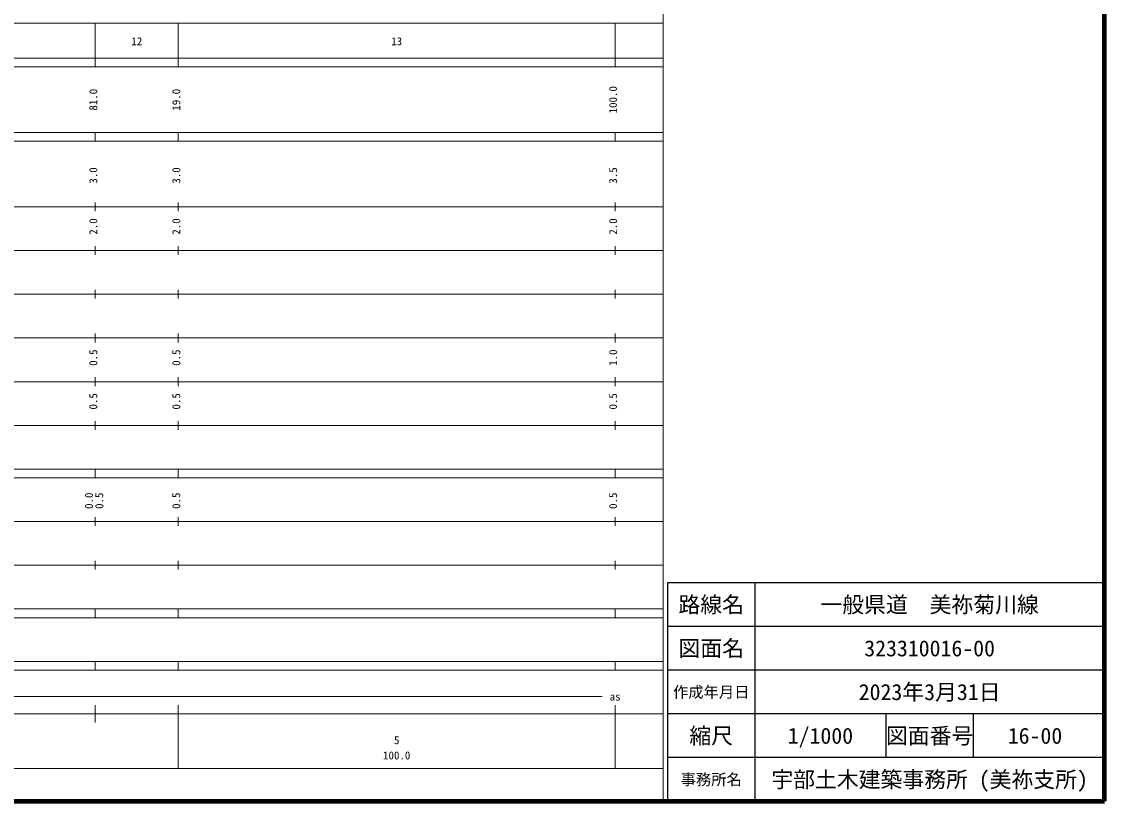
# Model space of a CAD drawing. Units: millimetres, scale not verified. Extents: x 40000 to 680000, y 20000 to 380000.
# Drawn here: x 432141 to 680000, y 20000 to 198357 of the extents above; entities that cross this region are included whole.
import ezdxf
from ezdxf.enums import TextEntityAlignment as Align

# ---------------------------------------------------------------- set-up
doc = ezdxf.new("R2010")
doc.units = ezdxf.units.MM
doc.header["$LTSCALE"] = 1000
for name, color, linetype, lineweight in [('M-TTL', 2, 'Continuous', 140), ('M-TTL-BAND', 7, 'Continuous', 13), ('M-TTL-FRAM', 2, 'Continuous', 25), ('M-TTL-LINE', 7, 'Continuous', 25)]:
    doc.layers.add(name, color=color, linetype=linetype, lineweight=lineweight)
doc.layers.add('M-TTL-TXT', color=7, linetype='Continuous')
doc.styles.add('ＭＳ ゴシック', font='')
doc.styles.get('ＭＳ ゴシック').set_extended_font_data('MS Gothic')

msp = doc.modelspace()

# ---------------------------------------------------------------- linework, layer by layer
at = {"layer": 'M-TTL'}
for p, q in [((680000, 20000), (680000, 380000)), ((40000, 20000), (680000, 20000))]:
    msp.add_line(p, q, dxfattribs=at)
at = {"layer": 'M-TTL-BAND'}
for p, q in [((579000, 20000), (579000, 370000)), ((68000, 198000), (579000, 198000)), ((449000, 188000), (449000, 198000)), ((468000, 188000), (468000, 198000)), ((568000, 188000), (568000, 198000)), ((40000, 190000), (579000, 190000)), ((40000, 188000), (579000, 188000)), ((40000, 173000), (579000, 173000)), ((449000, 171000), (449000, 173000)), ((468000, 171000), (468000, 173000)), ((568000, 171000), (568000, 173000)), ((40000, 171000), (579000, 171000)), ((449000, 155000), (449000, 157000)), ((468000, 155000), (468000, 157000)), ((568000, 155000), (568000, 157000)), ((40000, 156000), (579000, 156000)), ((449000, 145000), (449000, 147000)), ((468000, 145000), (468000, 147000)), ((568000, 145000), (568000, 147000)), ((46000, 146000), (579000, 146000)), ((449000, 135000), (449000, 137000)), ((468000, 135000), (468000, 137000)), ((568000, 135000), (568000, 137000)), ((52000, 136000), (579000, 136000)), ((449000, 125000), (449000, 127000)), ((468000, 125000), (468000, 127000)), ((568000, 125000), (568000, 127000)), ((46000, 126000), (579000, 126000)), ((449000, 115000), (449000, 117000)), ((468000, 115000), (468000, 117000)), ((568000, 115000), (568000, 117000)), ((52000, 116000), (579000, 116000)), ((449000, 105000), (449000, 107000)), ((468000, 105000), (468000, 107000)), ((568000, 105000), (568000, 107000)), ((46000, 106000), (579000, 106000)), ((40000, 96000), (579000, 96000)), ((449000, 94000), (449000, 96000)), ((468000, 94000), (468000, 96000)), ((568000, 94000), (568000, 96000)), ((40000, 94000), (579000, 94000)), ((449000, 83000), (449000, 85000)), ((468000, 83000), (468000, 85000)), ((568000, 83000), (568000, 85000)), ((49000, 84000), (579000, 84000)), ((449000, 73000), (449000, 75000)), ((468000, 73000), (468000, 75000)), ((568000, 73000), (568000, 75000)), ((40000, 74000), (579000, 74000)), ((40000, 64000), (579000, 64000)), ((40000, 62000), (579000, 62000)), ((449000, 62000), (449000, 64000)), ((468000, 62000), (468000, 64000)), ((568000, 62000), (568000, 64000)), ((40000, 52000), (579000, 52000)), ((40000, 50000), (579000, 50000)), ((449000, 50000), (449000, 52000)), ((468000, 50000), (468000, 52000)), ((568000, 50000), (568000, 52000)), ((71000, 44000), (565000, 44000)), ((40000, 40000), (579000, 40000)), ((449000, 38000), (449000, 42000)), ((468000, 27500), (468000, 42000)), ((568000, 27500), (568000, 42000)), ((68000, 27500), (579000, 27500))]:
    msp.add_line(p, q, dxfattribs=at)
at = {"layer": 'M-TTL-FRAM'}
for p, q in [((680000, 70000), (580000, 70000)), ((580000, 70000), (580000, 20000))]:
    msp.add_line(p, q, dxfattribs=at)
at = {"layer": 'M-TTL-LINE'}
for p, q in [((600000, 70000), (600000, 20000)), ((680000, 60000), (580000, 60000)), ((680000, 50000), (580000, 50000)), ((680000, 40000), (580000, 40000)), ((630000, 40000), (630000, 30000)), ((650000, 40000), (650000, 30000)), ((680000, 30000), (580000, 30000))]:
    msp.add_line(p, q, dxfattribs=at)

# ---------------------------------------------------------------- texts
at = {"layer": 'M-TTL-BAND', "style": 'ＭＳ ゴシック'}
for s, p in [('12', (458500, 192405)), ('13', (518000, 192405)), ('as', (568000, 42500)), ('5', (518000, 32523)), ('100.0', (518000, 29033))]:
    msp.add_text(s, height=1833, dxfattribs=at).set_placement(p, align=Align.BOTTOM_CENTER)
for s, p in [('100.0', (569000, 180500)), ('81.0', (450000, 180500)), ('19.0', (469000, 180500)), ('3.0', (450000, 163174)), ('3.0', (469000, 163174)), ('3.5', (569000, 163174)), ('2.0', (450000, 151500)), ('2.0', (469000, 151500)), ('2.0', (569000, 151500)), ('0.5', (450000, 121500)), ('0.5', (469000, 121500)), ('1.0', (569000, 121500)), ('0.5', (450000, 111500)), ('0.5', (469000, 111500)), ('0.5', (569000, 111500)), ('0.0', (449000, 88764)), ('0.5', (451370, 88764)), ('0.5', (469000, 88764)), ('0.5', (569000, 88764))]:
    msp.add_text(s, height=1833, rotation=90, dxfattribs=at).set_placement(p, align=Align.BOTTOM_CENTER)
at = {"layer": 'M-TTL-TXT', "style": 'ＭＳ ゴシック'}
for s, height, p in [('路線名', 3666, (590000, 65000)), ('路線名', 3666, (590000, 65000)), ('一般県道\u3000美祢菊川線', 3666, (640000, 65000)), ('図面名', 3666, (590000, 55000)), ('図面名', 3666, (590000, 55000)), ('323310016-00', 3666, (640000, 55000)), ('2023年3月31日', 3666, (640000, 45000)), ('作成年月日', 2566, (590000, 45000)), ('作成年月日', 2566, (590000, 45000)), ('縮尺', 3666, (590000, 35000)), ('縮尺', 3666, (590000, 35000)), ('図面番号', 3666, (640000, 35000)), ('図面番号', 3666, (640000, 35000)), ('1/1000', 3666, (615000, 35000)), ('16-00', 3666, (664125, 35000)), ('宇部土木建築事務所 (美祢支所)', 3666, (640000, 25000)), ('事務所名', 2566, (590000, 25000)), ('事務所名', 2566, (590000, 25000))]:
    msp.add_text(s, height=height, dxfattribs=at).set_placement(p, align=Align.MIDDLE_CENTER)

doc.saveas('drawing.dxf')
